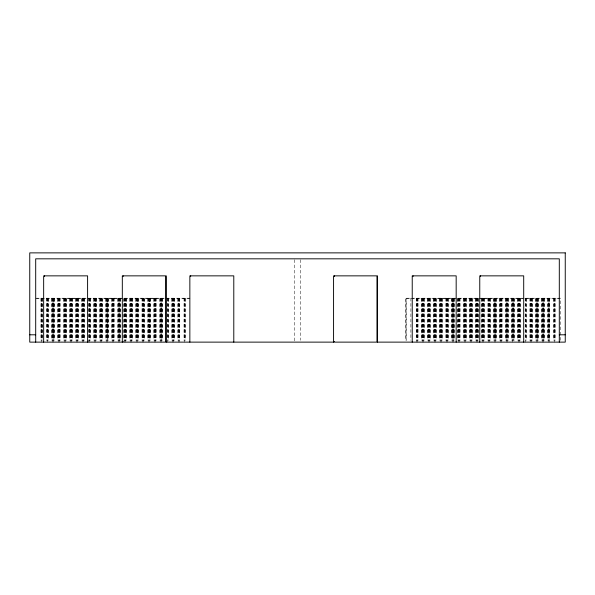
<?xml version="1.0" encoding="UTF-8"?>
<svg xmlns="http://www.w3.org/2000/svg" width="595" height="595" viewBox="0 0 595 595"><rect width="100%" height="100%" fill="white"/><g stroke="black" fill="none" stroke-linecap="round" stroke-linejoin="round"><path stroke-width="0.45" stroke-dasharray="2.98 2.23" d="M35.7 298.184L190.036 298.184M36.288 298.727L189.931 298.727M559.806 298.727L406.169 298.727L406.169 340.385M560.393 340.295L560.393 298.184L405.574 298.184L405.574 340.295M555.083 298.184L555.083 340.392M554.971 298.727L554.971 340.385M554.6 298.184L554.6 342.125M554.384 298.184L554.384 340.295M553.9 298.184L553.9 340.392M553.796 298.727L553.796 340.385M549.482 298.184L549.482 342.125M549.111 298.727L549.111 340.385M549.073 298.184L548.999 340.392L548.962 298.727M548.59 298.184L548.59 342.125M548.374 298.184L548.374 340.295M547.891 298.184L547.891 340.392M547.787 298.727L547.787 340.385M544.276 298.727L544.276 340.385M544.165 298.184L544.165 340.392M543.689 298.184L543.689 340.295M543.473 298.184L543.473 342.125M542.581 298.184L542.581 342.125M542.365 298.184L542.365 340.295M541.881 298.184L541.881 340.392M541.777 298.727L541.777 340.385M538.267 298.727L538.267 340.385M538.155 298.184L538.155 340.392M537.679 298.184L537.679 340.295M537.463 298.184L537.463 342.125M537.092 298.727L537.092 340.385L536.98 298.184M536.571 298.184L536.571 342.125M536.37 298.184L536.37 340.295M535.887 298.184L535.887 340.392M535.775 298.727L535.775 340.385M532.257 298.727L532.257 340.385M532.146 298.184L532.146 340.392M531.67 298.184L531.67 340.295M531.454 298.184L531.454 342.125M531.052 298.184L531.052 340.392M530.971 298.184L530.971 340.392M530.569 298.184L530.569 342.125M530.361 298.184L530.361 340.295M529.877 298.184L529.877 340.392M526.248 298.727L526.248 340.385M526.136 298.184L526.136 340.392M525.66 298.184L525.66 340.295M525.452 298.184L525.452 342.125M520.246 298.727L520.246 340.385M520.142 298.184L520.142 340.392M519.658 298.184L519.658 340.295M519.442 298.184L519.442 342.125M519.048 298.184L519.048 340.392M518.966 298.184L518.966 340.392M518.565 298.184L518.565 342.125M518.349 298.184L518.349 340.295M517.866 298.184L517.866 340.392M517.762 298.727L517.762 340.385M514.236 298.727L514.236 340.385M514.132 298.184L514.132 340.392M513.649 298.184L513.649 340.295M513.448 298.184L513.448 340.295M512.555 298.184L512.555 342.125M512.355 298.184L512.355 340.295M511.871 298.184L511.871 340.392M511.76 298.727L511.76 340.385M508.242 298.727L508.242 340.385M508.13 298.184L508.13 340.392M507.647 298.184L507.647 340.295M507.438 298.184L507.438 342.125M507.037 298.184L506.955 340.392L506.933 298.727M506.553 298.184L506.553 342.125M506.345 298.184L506.345 340.295M505.862 298.184L505.862 340.392M505.75 298.727L505.75 340.385M502.12 298.184L502.12 340.392M501.637 298.184L501.637 340.295M501.436 298.184L501.436 342.125M501.027 298.184L501.027 340.392M500.953 298.184L500.953 340.392M500.544 298.184L500.544 342.125M500.343 298.184L500.343 340.295M499.86 298.184L499.86 340.392M499.755 298.727L499.755 340.385M496.23 298.727L496.23 340.385M496.126 298.184L496.126 340.392M495.642 298.184L495.642 340.295M495.427 298.184L495.427 342.125M495.055 298.727L495.055 340.385L494.943 298.184M494.549 298.184L494.549 342.125M494.333 298.184L494.333 340.295M493.85 298.184L493.85 340.392M493.746 298.727L493.746 340.385M490.221 298.727L490.221 340.385M490.116 298.184L490.116 340.392M489.633 298.184L489.633 340.295M489.432 298.184L489.432 342.125M489.023 298.184L489.023 340.392M488.949 298.184L488.949 340.392M488.54 298.184L488.54 342.125M488.339 298.184L488.339 340.295M487.855 298.184L487.855 340.392M484.226 298.727L484.226 340.385M484.114 298.184L484.114 340.392M483.631 298.184L483.631 340.295M483.423 298.184L483.423 342.125M483.021 298.184L483.021 340.392M482.939 298.184L482.939 340.392M482.538 298.184L482.538 342.125M482.329 298.184L482.329 340.295M481.846 298.184L481.846 340.392M481.734 298.727L481.734 340.385M478.216 298.727L478.216 340.385M478.105 298.184L478.105 340.392M477.621 298.184L477.621 340.295M477.421 298.184L477.421 342.125M477.012 298.184L477.012 340.392M476.937 298.184L476.937 340.392M476.528 298.184L476.528 342.125M476.327 298.184L476.327 340.295M475.844 298.184L475.844 340.392M475.74 298.727L475.74 340.385M472.214 298.727L472.214 340.385M472.11 298.184L472.11 340.392M471.627 298.184L471.627 340.295M471.411 298.184L471.411 342.125M471.017 298.184L471.017 340.392M470.928 298.184L470.928 340.392M470.533 298.184L470.533 342.125M470.318 298.184L470.318 340.295M469.834 298.184L469.834 340.392M469.73 298.727L469.73 340.385M466.205 298.727L466.205 340.385M466.101 298.184L466.101 340.392M465.617 298.184L465.617 340.295M465.416 298.184L465.416 342.125M464.933 298.184L465.007 340.392M464.896 298.727L464.896 340.385M464.524 298.184L464.524 342.125M464.323 298.184L464.323 340.295M463.84 298.184L463.84 340.392M463.728 298.727L463.728 340.385M460.099 298.184L460.099 340.392M459.615 298.184L459.615 340.295M459.407 298.184L459.407 342.125M459.005 298.184L459.005 340.392M458.923 298.184L458.923 340.392M458.522 298.184L458.522 342.125M458.314 298.184L458.314 340.295M457.83 298.184L457.83 340.392M457.719 298.727L457.719 340.385M454.201 298.727L454.201 340.385M454.089 298.184L454.089 340.392M453.606 298.184L453.606 340.295M453.405 298.184L453.405 342.125M453.033 298.727L453.033 340.385L452.996 298.184M452.892 298.727L452.892 340.385M452.512 298.184L452.512 342.125M452.312 298.184L452.312 340.295M451.828 298.184L451.828 340.392M451.724 298.727L451.724 340.385M448.199 298.727L448.199 340.385M448.095 298.184L448.095 340.392M447.611 298.184L447.611 340.295M447.395 298.184L447.395 342.125M447.001 298.184L447.001 340.392M446.912 298.184L446.912 340.392M446.518 298.184L446.518 342.125M446.302 298.184L446.302 340.295M445.819 298.184L445.819 340.392M442.189 298.727L442.189 340.385M442.085 298.184L442.085 340.392M441.602 298.184L441.602 340.295M441.401 298.184L441.401 342.125M441.021 298.727L441.021 340.385M440.917 298.184L440.992 340.392M440.508 298.184L440.508 342.125M440.307 298.184L440.307 340.295M439.824 298.184L439.824 340.392M439.712 298.727L439.712 340.385M436.195 298.727L436.195 340.385M436.083 298.184L436.083 340.392M435.599 298.184L435.599 340.295M435.391 298.184L435.391 342.125M434.99 298.184L434.99 340.392M434.908 298.184L434.908 340.392M434.506 298.184L434.506 342.125M434.298 298.184L434.298 340.295M433.815 298.184L433.815 340.392M433.703 298.727L433.703 340.385M430.185 298.727L430.185 340.385M430.073 298.184L430.073 340.392M429.59 298.184L429.59 340.295M429.389 298.184L429.389 342.125M428.98 298.184L428.98 340.392M428.906 298.184L428.906 340.392M428.497 298.184L428.497 342.125M428.296 298.184L428.296 340.295M427.812 298.184L427.812 340.392M427.708 298.727L427.708 340.385M424.183 298.727L424.183 340.385M424.079 298.184L424.079 340.392M423.595 298.184L423.595 340.295M423.38 298.184L423.38 342.125M422.986 298.184L422.986 340.392M422.896 298.184L422.896 340.392M422.502 298.184L422.502 342.125M422.286 298.184L422.286 340.295M421.803 298.184L421.803 340.392M421.699 298.727L421.699 340.385M418.069 298.184L418.069 340.392M417.586 298.184L417.586 340.295M417.385 298.184L417.385 342.125M416.976 298.184L416.976 340.392M416.902 298.184L416.902 340.392M416.493 298.184L416.493 342.125M410.892 298.184L410.892 340.392M406.058 298.184L406.058 340.392M300.475 259.747L300.475 340.273M294.525 259.747L294.525 342.125M185.209 298.184L185.209 340.392M185.097 298.727L185.097 340.385M184.725 298.184L184.725 342.125M184.51 298.184L184.51 340.295M184.026 298.184L184.026 340.392M179.608 298.184L179.608 342.125M179.229 298.727L179.229 340.385M179.125 298.184L179.199 340.392M178.716 298.184L178.716 342.125M178.515 298.184L178.515 340.295M178.031 298.184L178.031 340.392M177.92 298.727L177.92 340.385M174.402 298.727L174.402 340.385M174.29 298.184L174.29 340.392M173.807 298.184L173.807 340.295M173.599 298.184L173.599 342.125M173.197 298.184L173.197 340.392M173.115 298.184L173.115 340.392M172.714 298.184L172.714 342.125M172.505 298.184L172.505 340.295M172.022 298.184L172.022 340.392M171.91 298.727L171.91 340.385M168.392 298.727L168.392 340.385M168.281 298.184L168.281 340.392M167.797 298.184L167.797 340.295M167.597 298.184L167.597 342.125M162.39 298.727L162.39 340.385M162.286 298.184L162.286 340.392M161.803 298.184L161.803 340.295M161.587 298.184L161.587 342.125M161.185 298.184L161.104 340.392L161.081 298.727M160.71 298.184L160.71 342.125M160.494 298.184L160.494 340.295M160.01 298.184L160.01 340.392M159.906 298.727L159.906 340.385M156.277 298.184L156.277 340.392M155.793 298.184L155.793 340.295M155.593 298.184L155.593 342.125M155.176 298.184L155.176 340.392M155.109 298.184L155.109 340.392M154.7 298.184L154.7 342.125M154.492 298.184L154.492 340.295M154.016 298.184L154.016 340.392M153.904 298.727L153.904 340.385M150.386 298.727L150.386 340.385M150.275 298.184L150.275 340.392M149.791 298.184L149.791 340.295M149.583 298.184L149.583 342.125M149.204 298.727L149.204 340.385M149.181 298.184L149.1 340.392M149.07 298.727L149.07 340.385M148.698 298.184L148.698 342.125M148.482 298.184L148.482 340.295M148.006 298.184L148.006 340.392M147.895 298.727L147.895 340.385M144.377 298.727L144.377 340.385M144.265 298.184L144.265 340.392M143.782 298.184L143.782 340.295M143.581 298.184L143.581 342.125M143.172 298.184L143.172 340.392M143.097 298.184L143.097 340.392M142.688 298.184L142.688 342.125M142.488 298.184L142.488 340.295M142.004 298.184L142.004 340.392M138.375 298.727L138.375 340.385M138.271 298.184L138.271 340.392M137.787 298.184L137.787 340.295M137.571 298.184L137.571 342.125M137.2 298.727L137.2 340.385M137.17 298.184L137.088 340.392M136.686 298.184L136.686 342.125M136.478 298.184L136.478 340.295M135.995 298.184L135.995 340.392M135.891 298.727L135.891 340.385M132.365 298.727L132.365 340.385M132.261 298.184L132.261 340.392M131.778 298.184L131.778 340.295M131.577 298.184L131.577 342.125M131.16 298.184L131.16 340.392M131.093 298.184L131.093 340.392M130.677 298.184L130.677 342.125M130.476 298.184L130.476 340.295M129.993 298.184L129.993 340.392M129.888 298.727L129.888 340.385M126.371 298.727L126.371 340.385M126.259 298.184L126.259 340.392M125.776 298.184L125.776 340.295M125.567 298.184L125.567 342.125M125.166 298.184L125.166 340.392M125.084 298.184L125.084 340.392M124.682 298.184L124.682 342.125M124.467 298.184L124.467 340.295M123.983 298.184L123.983 340.392M123.879 298.727L123.879 340.385M120.361 298.727L120.361 340.385M120.25 298.184L120.25 340.392M119.766 298.184L119.766 340.295M119.565 298.184L119.565 342.125M119.156 298.184L119.082 340.392L119.045 298.727M118.673 298.184L118.673 342.125M118.472 298.184L118.472 340.295M117.988 298.184L117.988 340.392M117.877 298.727L117.877 340.385M114.255 298.184L114.255 340.392M113.771 298.184L113.771 340.295M113.556 298.184L113.556 342.125M113.154 298.184L113.154 340.392M113.072 298.184L113.072 340.392M112.671 298.184L112.671 342.125M112.462 298.184L112.462 340.295M111.979 298.184L111.979 340.392M111.867 298.727L111.867 340.385M108.35 298.727L108.35 340.385M108.245 298.184L108.245 340.392M107.762 298.184L107.762 340.295M107.561 298.184L107.561 342.125M107.182 298.727L107.182 340.385L107.078 298.184M107.04 298.727L107.04 340.385M106.661 298.184L106.661 342.125M106.46 298.184L106.46 340.295M105.977 298.184L105.977 340.392M105.873 298.727L105.873 340.385M102.355 298.727L102.355 340.385M102.243 298.184L102.243 340.392M101.76 298.184L101.76 340.295M101.552 298.184L101.552 342.125M101.15 298.184L101.15 340.392M101.068 298.184L101.068 340.392M100.667 298.184L100.667 342.125M100.451 298.184L100.451 340.295M99.967 298.184L99.967 340.392M99.863 298.727L99.863 340.385M96.345 298.727L96.345 340.385M96.234 298.184L96.234 340.392M95.75 298.184L95.75 340.295M95.55 298.184L95.55 342.125M95.178 298.727L95.178 340.385M95.141 298.184L95.141 340.392M94.657 298.184L94.657 342.125M94.456 298.184L94.456 340.295M93.973 298.184L93.973 340.392M93.861 298.727L93.861 340.385M90.343 298.727L90.343 340.385M90.239 298.184L90.239 340.392M89.756 298.184L89.756 340.295M89.54 298.184L89.54 342.125M89.138 298.184L89.138 340.392M89.057 298.184L89.057 340.392M88.655 298.184L88.655 342.125M84.334 298.727L84.334 340.385M84.23 298.184L84.23 340.392M83.746 298.184L83.746 340.295M83.545 298.184L83.545 342.125M83.129 298.184L83.129 340.392M83.062 298.184L83.062 340.392M82.646 298.184L82.646 342.125M82.445 298.184L82.445 340.295M81.961 298.184L81.961 340.392M81.857 298.727L81.857 340.385M78.332 298.727L78.332 340.385M78.228 298.184L78.228 340.392M77.744 298.184L77.744 340.295M77.536 298.184L77.536 342.125M77.134 298.184L77.134 340.392M77.052 298.184L77.052 340.392M76.651 298.184L76.651 342.125M76.435 298.184L76.435 340.295M75.952 298.184L75.952 340.392M75.848 298.727L75.848 340.385M72.322 298.727L72.322 340.385M72.218 298.184L72.218 340.392M71.735 298.184L71.735 340.295M71.534 298.184L71.534 342.125M71.125 298.184L71.125 340.392M71.05 298.184L71.05 340.392M70.641 298.184L70.641 342.125M70.441 298.184L70.441 340.295M69.957 298.184L69.957 340.392M69.846 298.727L69.846 340.385M66.328 298.727L66.328 340.385M66.216 298.184L66.216 340.392M65.74 298.184L65.74 340.295M65.524 298.184L65.524 342.125M65.123 298.184L65.123 340.392M65.019 298.727L65.019 340.385M64.639 298.184L64.639 342.125M64.431 298.184L64.431 340.295M63.948 298.184L63.948 340.392M63.836 298.727L63.836 340.385M60.207 298.184L60.207 340.392M59.731 298.184L59.731 340.295M59.522 298.184L59.522 342.125M59.113 298.184L59.113 340.392M59.046 298.184L59.046 340.392M58.63 298.184L58.63 342.125M58.422 298.184L58.422 340.295M57.938 298.184L57.938 340.392M57.827 298.727L57.827 340.385M54.316 298.727L54.316 340.385M54.212 298.184L54.212 340.392M53.728 298.184L53.728 340.295M53.513 298.184L53.513 342.125M53.141 298.727L53.141 340.385M53.037 298.184L53.037 340.392L53 298.727M52.62 298.184L52.62 342.125M52.412 298.184L52.412 340.295M51.929 298.184L51.929 340.392M51.817 298.727L51.817 340.385M48.307 298.727L48.307 340.385M48.202 298.184L48.202 340.392M47.719 298.184L47.719 340.295M47.503 298.184L47.503 342.125M47.094 298.184L47.094 340.392M47.027 298.184L47.027 340.392M46.611 298.184L46.611 340.295M42.297 298.727L42.297 340.385M42.193 298.184L42.193 340.392M41.709 298.184L41.709 340.295M41.494 298.184L41.494 342.125M41.122 298.727L41.122 340.385M41.018 298.184L41.018 340.392M543.064 340.392L543.064 298.184L542.99 340.392M513.039 340.392L513.039 298.184L512.964 340.392"/><path stroke-width="0.89" d="M29.75 334.799L35.7 334.799M559.3 334.799L565.25 334.799M122.317 341.471L123.128 341.471M333.572 341.471L334.383 341.471M559.3 342.125L559.3 258.825L35.7 258.825L35.7 342.125M523.704 342.125L523.704 275.857L479.763 275.857L479.763 342.125M480.574 275.857L480.574 276.511M456.172 342.125L456.172 275.857L412.231 275.857L412.231 342.125M413.042 275.857L413.042 276.511M377.513 342.125L377.513 275.857L333.572 275.857L333.572 342.125M376.97 276.511L376.97 341.471M334.383 275.857L334.383 276.511M233.79 342.125L233.79 275.857L189.85 275.857L189.85 342.125M190.66 275.857L190.66 276.511M166.258 342.125L166.258 275.857L122.317 275.857L122.317 342.125M165.715 276.511L165.715 341.471M123.128 275.857L123.128 276.511M87.599 342.125L87.599 275.857L43.658 275.857L43.658 342.125M44.469 275.857L44.469 276.511M565.25 252.875L29.75 252.875L29.75 342.125L565.25 342.125L565.25 252.875"/></g></svg>
